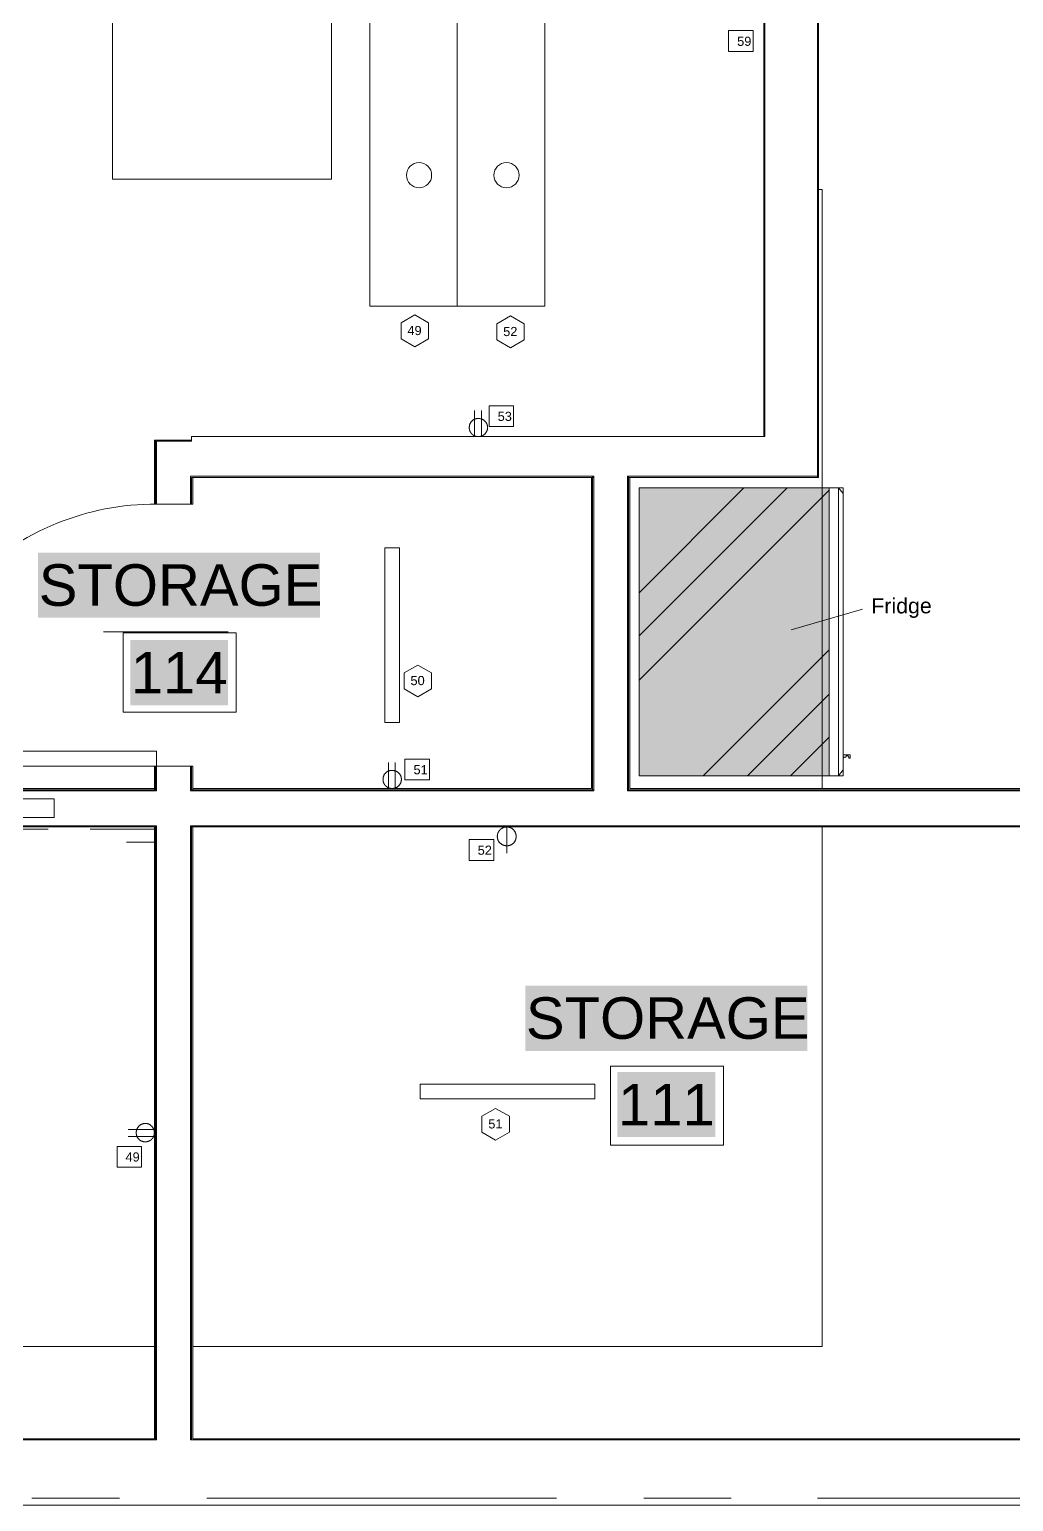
# Model space of a CAD drawing. Header units: inches. Extents: x 0.9 to 36.3, y 0.7 to 23.3.
# Drawn here: x 21.805 to 23.213, y 6.105 to 8.21 of the extents above; entities that cross this region are included whole.
import ezdxf

# ---------------------------------------------------------------- set-up
doc = ezdxf.new("R2010")
doc.units = ezdxf.units.IN
doc.linetypes.add('CENTER', pattern=[50.8, 31.75, -6.35, 6.35, -6.35])
for name, color, linetype, lineweight, true_color in [('Blocks', 7, 'Continuous', 5, 0x9a9c7f), ('Boarder for name', 7, 'Continuous', 5, 0x777777), ('Doors', 7, 'Continuous', 5, 0xf2db9c), ('Lights', 7, 'Continuous', 5, 0xff0a0a), ('Numbering Lights', 1, 'Continuous', 0, 0xff0000), ('PDF_Geometry', 7, 'Continuous', 9, 0x777777)]:
    doc.layers.add(name, color=color, linetype=linetype, lineweight=lineweight, true_color=true_color)
doc.layers.add('Numbering receptecles', color=170, linetype='Continuous', lineweight=0)
doc.layers.add('Receptacles', color=170, linetype='Continuous', lineweight=0)
doc.layers.add('PDF_Solid Fills', color=7, linetype='Continuous', true_color=0xffffff)
doc.layers.add('PDF_Text', color=7, linetype='Continuous')
doc.styles.add('PDF Arial', font='arial.ttf')
doc.styles.get("Standard").update_dxf_attribs({"font": 'arial.ttf'})

msp = doc.modelspace()

# ---------------------------------------------------------------- linework, layer by layer
at = {"layer": 'Blocks', "linetype": 'CENTER', "ltscale": 0.01}
msp.add_line((22.895, 7.3516), (22.9968, 7.3814), dxfattribs=at)
at = {"layer": 'Blocks', "linetype": 'ByBlock'}
for points in [[(21.9241, 8.3697), (21.9241, 7.9963), (22.2374, 7.9963), (22.2374, 8.808), (22.8574, 8.808), (22.2374, 8.808), (22.2374, 7.9963), (21.9241, 7.9963)], [(21.9241, 7.9963), (22.2374, 7.9963), (22.2374, 8.008), (22.2374, 7.9963)], [(22.6774, 7.5547), (22.6774, 7.143), (22.9491, 7.143), (22.9491, 7.5547)]]:
    msp.add_lwpolyline(points, close=True, dxfattribs=at)
for points in [[(22.6774, 7.343), (22.8891, 7.5547)], [(22.6774, 7.4047), (22.8274, 7.5547)], [(22.9691, 7.168), (22.9691, 7.143), (22.9491, 7.143), (22.6774, 7.143), (22.6774, 7.5547), (22.9491, 7.5547), (22.9691, 7.5547), (22.9691, 7.173)], [(22.6774, 7.2797), (22.9491, 7.5514)], [(22.9624, 7.143), (22.9491, 7.143), (22.9491, 7.5547), (22.9624, 7.5547), (22.9624, 7.143), (22.9691, 7.1514), (22.9691, 7.5464), (22.9624, 7.5547)], [(22.9691, 7.5347), (22.9691, 7.1647)], [(22.9691, 7.3497), (22.9691, 7.1747), (22.9691, 7.523), (22.9691, 7.1747), (22.9691, 7.523)], [(22.7691, 7.143), (22.9491, 7.323)], [(22.8324, 7.143), (22.9491, 7.2597)], [(22.8941, 7.143), (22.9491, 7.198)]]:
    msp.add_lwpolyline(points, dxfattribs=at)
at = {"layer": 'Blocks', "linetype": 'ByBlock', "transparency": 33554559}
msp.add_solid([(22.6774, 7.143), (22.9491, 7.143), (22.6774, 7.5547), (22.9491, 7.5547)], dxfattribs=at)
at = {"layer": 'Boarder for name', "linetype": 'ByBlock'}
for points in [[(21.9396, 7.3472), (22.1012, 7.3472), (22.1012, 7.2338), (21.9396, 7.2338)], [(22.6363, 6.7277), (22.7979, 6.7277), (22.7979, 6.6144), (22.6363, 6.6144)]]:
    msp.add_lwpolyline(points, close=True, dxfattribs=at)
at = {"layer": 'Doors', "linetype": 'ByBlock'}
msp.add_lwpolyline([(21.6125, 7.178), (21.6125, 7.1564), (21.9874, 7.1564), (21.9874, 7.178)], close=True, dxfattribs=at)
msp.add_arc((21.9845, 7.1593), 0.372, 89.546, 180.454, dxfattribs=at)
at = {"layer": 'Lights', "linetype": 'ByBlock'}
for points in [[(22.4174, 8.8815), (22.4174, 7.8145), (22.2924, 7.8145), (22.2924, 8.8815)], [(22.5424, 8.8815), (22.5424, 7.8145), (22.4174, 7.8145), (22.4174, 8.8815)], [(22.3136, 7.4689), (22.3346, 7.4689), (22.3346, 7.2189), (22.3136, 7.2189)], [(22.3641, 6.681), (22.3641, 6.702), (22.6141, 6.702), (22.6141, 6.681)]]:
    msp.add_lwpolyline(points, close=True, dxfattribs=at)
for centre in [(22.3627, 8.0019), (22.4877, 8.0019)]:
    msp.add_circle(centre, 0.018, dxfattribs=at)
at = {"layer": 'Numbering Lights', "linetype": 'ByBlock', "ltscale": 0.001}
for points in [[(22.3565, 7.802), (22.3369, 7.7907), (22.3369, 7.768), (22.3565, 7.7566), (22.3762, 7.768), (22.3762, 7.7907)], [(22.4935, 7.8006), (22.4738, 7.7893), (22.4738, 7.7666), (22.4935, 7.7552), (22.5131, 7.7666), (22.5131, 7.7893)], [(22.361, 7.3013), (22.3413, 7.29), (22.3413, 7.2673), (22.361, 7.2559), (22.3806, 7.2673), (22.3806, 7.29)], [(22.4722, 6.6672), (22.4526, 6.6558), (22.4526, 6.6332), (22.4722, 6.6218), (22.4919, 6.6332), (22.4919, 6.6558)]]:
    msp.add_lwpolyline(points, close=True, dxfattribs=at)
at = {"layer": 'Numbering receptecles', "linetype": 'ByBlock', "ltscale": 0.001}
for points in [[(22.8054, 8.2087), (22.8404, 8.2087), (22.8404, 8.1789), (22.8054, 8.1789)], [(22.4629, 7.6722), (22.4979, 7.6722), (22.4979, 7.6423), (22.4629, 7.6423)], [(22.3425, 7.1668), (22.3775, 7.1668), (22.3775, 7.1369), (22.3425, 7.1369)], [(22.4344, 7.0517), (22.4694, 7.0517), (22.4694, 7.0218), (22.4344, 7.0218)], [(21.9307, 6.6128), (21.9657, 6.6128), (21.9657, 6.583), (21.9307, 6.583)]]:
    msp.add_lwpolyline(points, close=True, dxfattribs=at)
at = {"layer": 'PDF_Geometry', "linetype": 'ByBlock'}
for points in [[(22.8574, 9.223), (22.8574, 7.628), (22.0374, 7.628), (22.0374, 7.6214), (22.0358, 7.6214), (21.9874, 7.6214), (21.9874, 7.5314), (22.0358, 7.5314), (22.0358, 7.5714), (22.6124, 7.5714), (22.6124, 7.1214), (22.0358, 7.1214), (22.0358, 7.1564), (21.9874, 7.1564), (21.9874, 7.1214), (21.4858, 7.1214)], [(23.6507, 7.403), (23.6507, 7.1214), (22.6607, 7.1214), (22.6607, 7.5714), (22.8574, 7.5714), (22.9324, 7.5714), (22.9324, 9.223)], [(22.6791, 7.5714), (22.9324, 7.5714), (22.9324, 9.223)], [(23.5907, 8.558), (23.6524, 8.558), (23.6524, 8.568), (23.4107, 8.568), (23.4107, 7.1247), (22.6641, 7.1247), (22.6641, 7.5697), (22.9341, 7.5697), (22.9324, 7.5697), (22.9341, 7.5697), (22.9341, 9.2196), (22.9341, 9.2213), (22.9324, 9.2213), (23.6507, 9.2213), (23.6507, 9.1846), (23.6507, 9.2196), (23.6507, 9.1846)], [(22.9324, 9.2213), (22.9324, 7.5697), (22.9324, 9.2213)], [(22.8574, 7.6414), (22.8574, 8.808), (22.7574, 8.808), (22.5907, 8.808)], [(22.8557, 7.628), (22.8557, 8.808)], [(21.9241, 8.008), (21.9241, 7.9963), (21.9241, 8.008)], [(22.9391, 7.1247), (22.9391, 7.9813), (22.9341, 7.9813)], [(21.9874, 7.6214), (21.9874, 7.5314), (21.9858, 7.5314), (21.9858, 7.623), (21.9841, 7.623), (22.0374, 7.623)], [(21.9858, 7.623), (22.0374, 7.623), (21.9858, 7.623)], [(22.6107, 7.1214), (22.6107, 7.5714), (22.6124, 7.5714), (22.0358, 7.5714), (22.0358, 7.5314), (22.0374, 7.5314), (22.0374, 7.5697), (22.0391, 7.5697), (22.0391, 7.5314), (22.0374, 7.5314)], [(22.0358, 7.1564), (22.0374, 7.1564), (22.0391, 7.1564), (22.0391, 7.1247), (22.0391, 7.123), (22.0374, 7.123), (22.6107, 7.123), (22.6107, 7.5697), (22.0374, 7.5697)], [(22.6124, 7.123), (22.0374, 7.123), (22.0391, 7.123), (22.0391, 7.1247), (22.6091, 7.1247), (22.6091, 7.5697), (22.0391, 7.5697), (22.0374, 7.5697), (22.6124, 7.5697)], [(22.0374, 7.5697), (22.0374, 7.5314), (22.0374, 7.5697)], [(22.6124, 7.1214), (22.6124, 7.5714)], [(22.6624, 7.5714), (22.6624, 7.1214), (22.6607, 7.1214), (23.3957, 7.1214)], [(22.6607, 7.1214), (22.6607, 7.5714)], [(22.6607, 7.5697), (22.9324, 7.5697), (22.6624, 7.5697), (22.6624, 7.123), (23.3957, 7.123), (22.6607, 7.123)], [(23.6524, 7.4097), (23.6524, 7.1214), (23.6524, 7.433), (23.7024, 7.433), (23.7024, 7.0964), (23.7024, 7.0597), (23.7024, 7.0164), (23.6524, 7.0164), (23.6524, 7.0597), (23.6524, 7.0714), (22.0358, 7.0714), (22.0358, 6.1931), (23.6524, 6.1931), (23.6524, 6.2247), (23.7024, 6.2247), (23.7024, 6.1931), (23.9507, 6.1931), (23.9507, 6.0998), (20.3292, 6.0998)], [(22.0899, 7.3488), (21.9116, 7.3488)], [(22.9691, 7.3564), (22.9691, 7.1664)], [(21.9858, 7.1564), (21.9858, 7.123), (21.9841, 7.123), (21.9841, 7.1247), (21.9841, 7.1564), (21.9858, 7.1564), (21.9874, 7.1564)], [(21.9858, 7.1564), (21.9858, 7.123), (21.9858, 7.1564)], [(22.0374, 7.1564), (22.0374, 7.123), (22.0374, 7.1564)], [(22.0374, 7.123), (22.0374, 7.1564)], [(21.9874, 7.1214), (21.4858, 7.1214), (21.4858, 7.123), (21.9858, 7.123)], [(22.0358, 7.1214), (22.5891, 7.1214)], [(21.4858, 7.1097), (21.8408, 7.1097), (21.8408, 7.083), (21.4858, 7.083)], [(20.3142, 7.0714), (20.9441, 7.0714), (20.3125, 7.0714), (20.9441, 7.0714), (20.9441, 7.0697), (20.3158, 7.0697), (20.3158, 6.1947), (21.9841, 6.1947), (21.9841, 7.0697), (21.4858, 7.0697), (21.4858, 7.0714), (21.9874, 7.0714), (21.4858, 7.0714), (21.9858, 7.0714), (21.9858, 6.1931), (21.9858, 7.0714)], [(21.4858, 7.0714), (21.9874, 7.0714), (21.9874, 6.1931), (20.3125, 6.1931)], [(21.9874, 7.0714), (21.9874, 6.1931), (21.9858, 6.1931), (20.3142, 6.1931), (20.3125, 6.1931), (20.3125, 7.0714)], [(21.7374, 6.9247), (21.7374, 7.0664), (21.8324, 7.0664)], [(21.8924, 7.0664), (21.9874, 7.0664), (21.9874, 6.9247)], [(21.9874, 7.0714), (21.9874, 7.0714)], [(23.6524, 6.2247), (23.6524, 6.1931), (23.6507, 6.1931), (23.6507, 6.2247), (23.6507, 6.1931), (22.0374, 6.1931), (22.0358, 6.1931), (22.0358, 7.0714), (23.6524, 7.0714), (23.6524, 7.0597), (23.6524, 6.1931)], [(23.6507, 7.0714), (23.6507, 7.0597), (23.6507, 7.0697), (23.6507, 7.0714), (23.6507, 7.0697), (22.0391, 7.0697), (22.0374, 7.0697), (22.0374, 7.0714), (22.0374, 7.0697), (22.0391, 7.0697), (22.0391, 6.1947), (24.7423, 6.1947)], [(23.6507, 7.0714), (22.0374, 7.0714), (23.6507, 7.0714)], [(22.0374, 7.0714), (22.0374, 6.1931), (22.0374, 7.0714)], [(22.0391, 6.3264), (22.9391, 6.3264), (22.9391, 7.0697)], [(21.9841, 7.048), (21.9441, 7.048)], [(21.9874, 6.8664), (21.9874, 6.7481)], [(21.9874, 6.6881), (21.9874, 6.5714)], [(21.9874, 6.5114), (21.9874, 6.3931)], [(20.3208, 6.3264), (21.9841, 6.3264)], [(21.8324, 6.1931), (21.7374, 6.1931), (21.7374, 6.3347)], [(21.9874, 6.3347), (21.9874, 6.1931), (21.8924, 6.1931)], [(21.8091, 6.1098), (21.9341, 6.1098)], [(22.0591, 6.1098), (22.5591, 6.1098)], [(22.6841, 6.1098), (22.8091, 6.1098)], [(22.9324, 6.1098), (23.4324, 6.1098)]]:
    msp.add_lwpolyline(points, dxfattribs=at)
for points in [[(22.8557, 8.808), (22.8557, 7.628)], [(21.9841, 7.623), (21.9858, 7.623), (21.9858, 7.5314), (21.9841, 7.5314)], [(22.9774, 7.168), (22.9791, 7.168), (22.9791, 7.173), (22.9691, 7.173), (22.9691, 7.168), (22.9707, 7.1697), (22.9724, 7.1697), (22.9741, 7.1714), (22.9757, 7.1714), (22.9774, 7.1697)], [(21.9841, 7.1247), (21.9841, 7.123), (21.9858, 7.123), (21.4858, 7.123), (21.4858, 7.1247)], [(20.3125, 6.1931), (21.9874, 6.1931)], [(22.0358, 6.1931), (23.6524, 6.1931)]]:
    msp.add_lwpolyline(points, close=True, dxfattribs=at)
at = {"layer": 'PDF_Solid Fills', "linetype": 'ByBlock', "transparency": 33554559}
for points in [[(21.8179, 7.3688), (22.2212, 7.3688), (21.8179, 7.4621), (22.2212, 7.4621)], [(21.9496, 7.2438), (22.0896, 7.2438), (21.9496, 7.3372), (22.0896, 7.3372)], [(22.5146, 6.7494), (22.9179, 6.7494), (22.5146, 6.8427), (22.9179, 6.8427)], [(22.6463, 6.6261), (22.7863, 6.6261), (22.6463, 6.7194), (22.7863, 6.7194)]]:
    msp.add_solid(points, dxfattribs=at)
at = {"layer": 'Receptacles', "linetype": 'ByBlock'}
for points in [[(22.4422, 7.6654), (22.4422, 7.6291)], [(22.4519, 7.6654), (22.4519, 7.6288)], [(22.3189, 7.1621), (22.3189, 7.1258)], [(22.3285, 7.1621), (22.3285, 7.1255)], [(21.9467, 6.6367), (21.9834, 6.6367)], [(21.9467, 6.627), (21.9831, 6.627)]]:
    msp.add_lwpolyline(points, dxfattribs=at)
for points, weights, knots in [([(22.4474, 7.628), (22.4439, 7.628), (22.4407, 7.6293), (22.4382, 7.6318), (22.4358, 7.6343), (22.4344, 7.6375), (22.4345, 7.641), (22.4345, 7.6484), (22.44, 7.6539), (22.4474, 7.6539), (22.4548, 7.6539), (22.4607, 7.6484), (22.4607, 7.641), (22.4607, 7.6339), (22.4548, 7.628), (22.4474, 7.628)], [1, 0.948448710105, 0.948448710105, 1, 0.948448710105, 0.948448710105, 1, 1, 1, 1, 1, 1, 1, 1, 1, 1], [0, 0, 0, 0, 0.79168, 0.79168, 0.79168, 1.583359, 1.583359, 1.583359, 2.583359, 2.583359, 2.583359, 3.583359, 3.583359, 3.583359, 4.583359, 4.583359, 4.583359, 4.583359]), ([(22.3241, 7.1247), (22.3206, 7.1247), (22.3174, 7.126), (22.3149, 7.1285), (22.3124, 7.1309), (22.3111, 7.1342), (22.3111, 7.1377), (22.3111, 7.1451), (22.3167, 7.1506), (22.3241, 7.1506), (22.3315, 7.1506), (22.3374, 7.1451), (22.3374, 7.1377), (22.3374, 7.1306), (22.3315, 7.1247), (22.3241, 7.1247)], [1, 0.948448710105, 0.948448710105, 1, 0.948448710105, 0.948448710105, 1, 1, 1, 1, 1, 1, 1, 1, 1, 1], [0, 0, 0, 0, 0.79168, 0.79168, 0.79168, 1.583359, 1.583359, 1.583359, 2.583359, 2.583359, 2.583359, 3.583359, 3.583359, 3.583359, 4.583359, 4.583359, 4.583359, 4.583359]), ([(22.4883, 7.0697), (22.4958, 7.0697), (22.5015, 7.0636), (22.5015, 7.056), (22.5015, 7.0485), (22.4958, 7.0428), (22.4883, 7.0428), (22.4807, 7.0428), (22.4746, 7.0485), (22.4746, 7.056), (22.4746, 7.0597), (22.476, 7.0631), (22.4786, 7.0657), (22.4812, 7.0683), (22.4846, 7.0697), (22.4883, 7.0697), (22.4883, 7.0572), (22.4883, 7.0447), (22.4883, 7.0321)], [1, 1, 1, 1, 1, 1, 1, 1, 1, 1, 0.948717948716, 0.948717948716, 1, 0.948717948716, 0.948717948716, 1, 1, 1, 1], [0, 0, 0, 0, 1, 1, 1, 2, 2, 2, 3, 3, 3, 3.789582, 3.789582, 3.789582, 4.579164, 4.579164, 4.579164, 5.579164, 5.579164, 5.579164, 5.579164]), ([(21.9841, 6.6322), (21.9841, 6.6287), (21.9828, 6.6255), (21.9803, 6.623), (21.9779, 6.6206), (21.9746, 6.6193), (21.9712, 6.6193), (21.9638, 6.6193), (21.9582, 6.6248), (21.9582, 6.6322), (21.9582, 6.6396), (21.9638, 6.6456), (21.9712, 6.6456), (21.9782, 6.6456), (21.9841, 6.6396), (21.9841, 6.6322)], [1, 0.948448710105, 0.948448710105, 1, 0.948448710105, 0.948448710105, 1, 1, 1, 1, 1, 1, 1, 1, 1, 1], [0, 0, 0, 0, 0.79168, 0.79168, 0.79168, 1.583359, 1.583359, 1.583359, 2.583359, 2.583359, 2.583359, 3.583359, 3.583359, 3.583359, 4.583359, 4.583359, 4.583359, 4.583359])]:
    msp.add_rational_spline(points, weights, degree=3, knots=knots, dxfattribs=at)

# ---------------------------------------------------------------- texts
at = {"layer": 'Blocks', "linetype": 'ByBlock'}
msp.add_text('Fridge', height=0.02184, rotation=0.1616, dxfattribs=at).set_placement((23.0095, 7.375))
at = {"layer": 'Numbering Lights', "linetype": 'ByBlock', "ltscale": 0.001}
for s, p in [('49', (22.346, 7.7732)), ('52', (22.483, 7.7718)), ('50', (22.3504, 7.2725)), ('51', (22.4617, 6.6384))]:
    msp.add_text(s, height=0.01309, dxfattribs=at).set_placement(p)
at = {"layer": 'Numbering receptecles', "linetype": 'ByBlock', "ltscale": 0.001}
for s, p in [('59', (22.8176, 8.1869)), ('53', (22.4751, 7.6504)), ('51', (22.3547, 7.145)), ('52', (22.4465, 7.0299)), ('49', (21.9428, 6.5911))]:
    msp.add_text(s, height=0.01309, dxfattribs=at).set_placement(p)
at = {"layer": 'PDF_Text', "linetype": 'ByBlock', "char_height": 0.05939, "attachment_point": 4, "style": 'PDF Arial'}
for s, insert in [('STORAGE', (21.8188, 7.4153)), ('114', (21.9504, 7.2903)), ('STORAGE', (22.5155, 6.7959)), ('111', (22.6472, 6.6725))]:
    msp.add_mtext(s, dxfattribs=dict(at, insert=insert))

doc.saveas('drawing.dxf')
